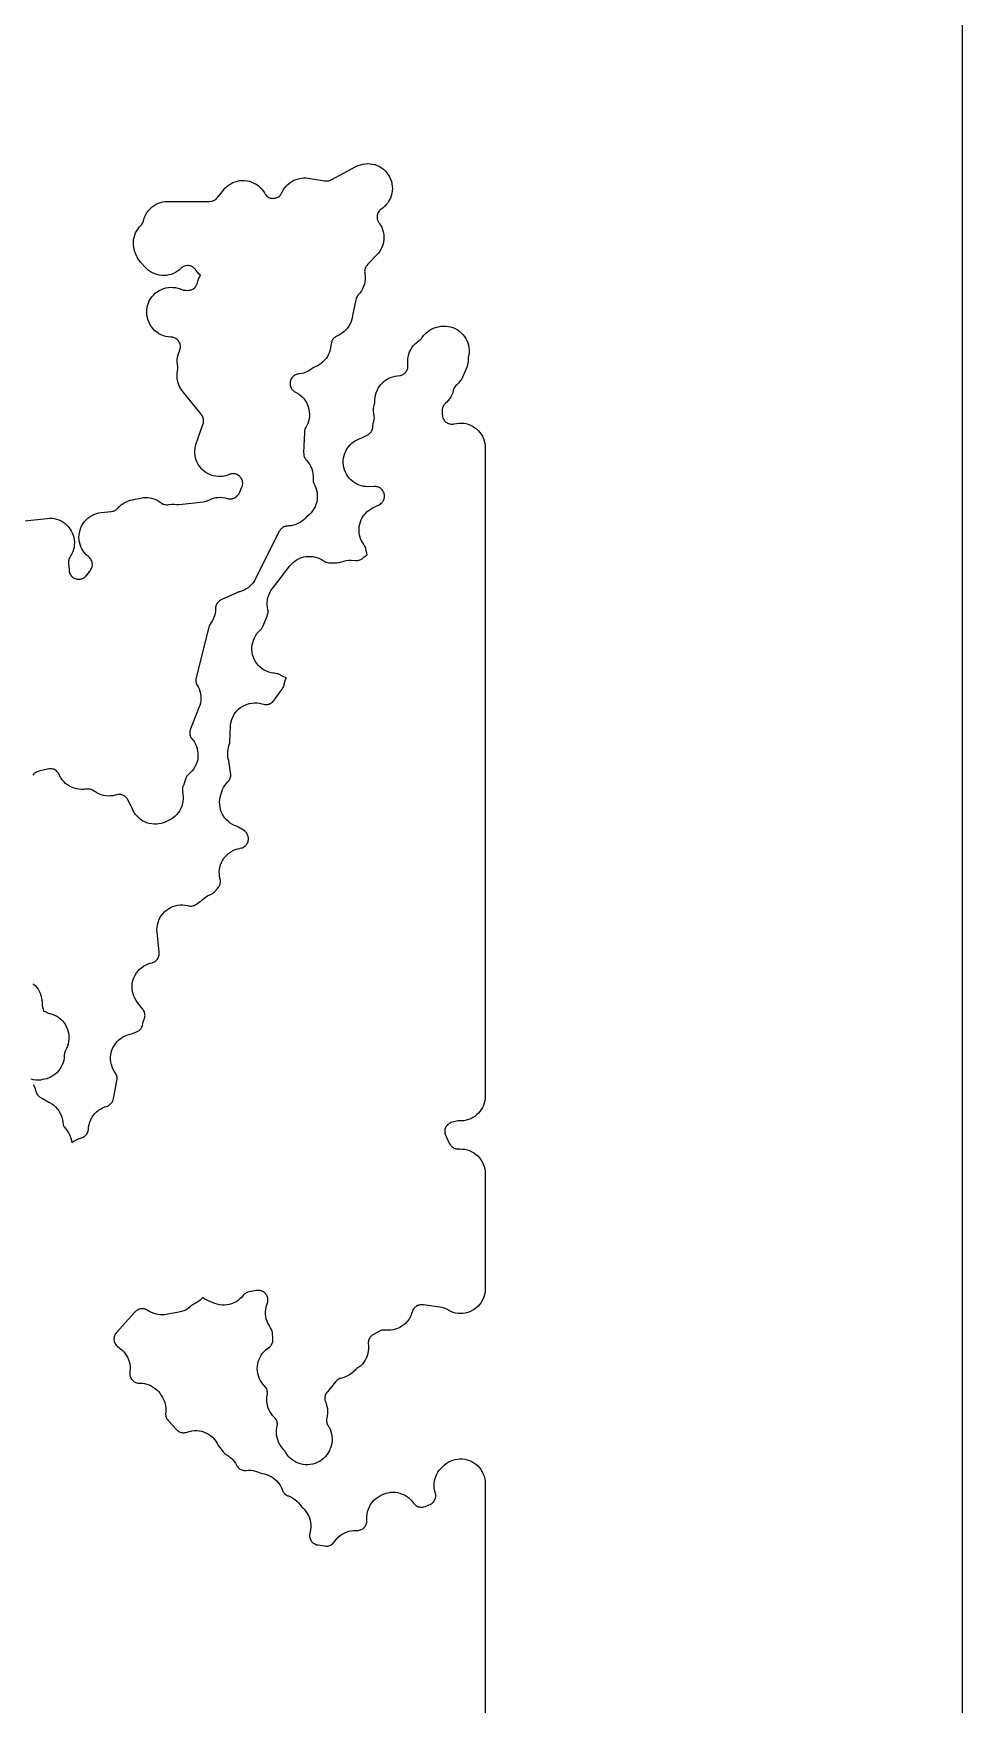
# Model space of a CAD drawing. Header units: metres. Extents: x 0 to 400, y 0 to 202.
# Drawn here: x 375.91 to 400.25, y 92.7 to 136.5 of the extents above; entities that cross this region are included whole.
import ezdxf

# ---------------------------------------------------------------- set-up
doc = ezdxf.new("R2010")
doc.units = ezdxf.units.M

msp = doc.modelspace()

# ---------------------------------------------------------------- linework, layer by layer
for points in [[(400.252, 0.0146), (400.252, 202.1856), (400.25, 202.2266), (400.247, 202.2476), (400.241, 202.2696), (400.231, 202.2976), (400.231, 202.2976), (400.221, 202.3196), (400.208, 202.3406), (400.195, 202.3586), (400.177, 202.3776), (400.158, 202.3956), (400.14, 202.4086), (400.119, 202.4216), (400.097, 202.4316), (400.069, 202.4416), (400.047, 202.4476), (400.026, 202.4506), (399.985, 202.4526), (0.015, 202.4526)], [(374.909, 123.6456), (376.268, 123.7886), (376.331, 123.7926), (376.394, 123.7896), (376.456, 123.7816), (376.517, 123.7666), (376.577, 123.7466), (376.634, 123.7196), (376.688, 123.6886), (376.74, 123.6516), (376.787, 123.6096), (376.83, 123.5646), (376.868, 123.5146), (376.902, 123.4606), (376.93, 123.4046), (376.952, 123.3456), (376.969, 123.2846), (376.979, 123.2226), (376.984, 123.1606), (376.982, 123.0976), (376.975, 123.0346), (376.961, 122.9736), (376.941, 122.9136), (376.916, 122.8556), (376.886, 122.8016), (376.862, 122.7636), (376.85, 122.7396), (376.84, 122.7146), (376.834, 122.6926), (376.831, 122.6686), (376.829, 122.6406), (376.83, 122.6016), (376.844, 122.4406), (376.85, 122.3986), (376.857, 122.3686), (376.865, 122.3466), (376.875, 122.3256), (376.887, 122.3046), (376.903, 122.2836), (376.92, 122.2646), (376.937, 122.2486), (376.959, 122.2326), (376.98, 122.2206), (377.004, 122.2096), (377.028, 122.2006), (377.05, 122.1956), (377.075, 122.1926), (377.099, 122.1916), (377.124, 122.1926), (377.152, 122.1976), (377.177, 122.2046), (377.196, 122.2116), (377.219, 122.2226), (377.244, 122.2386), (377.262, 122.2526), (377.279, 122.2696), (377.306, 122.3016), (377.393, 122.4146), (377.418, 122.4506), (377.43, 122.4716), (377.439, 122.4926), (377.447, 122.5196), (377.452, 122.5406), (377.454, 122.5636), (377.455, 122.5926), (377.453, 122.6156), (377.448, 122.6416), (377.441, 122.6646), (377.432, 122.6866), (377.419, 122.7116), (377.405, 122.7316), (377.391, 122.7496), (377.372, 122.7676), (377.341, 122.7936), (377.294, 122.8366), (377.251, 122.8836), (377.213, 122.9346), (377.181, 122.9886), (377.154, 123.0456), (377.132, 123.1056), (377.117, 123.1676), (377.107, 123.2296), (377.104, 123.2936), (377.107, 123.3566), (377.116, 123.4196), (377.131, 123.4806), (377.152, 123.5406), (377.179, 123.5976), (377.212, 123.6526), (377.249, 123.7036), (377.292, 123.7506), (377.338, 123.7936), (377.389, 123.8316), (377.443, 123.8646), (377.5, 123.8916), (377.56, 123.9136), (377.621, 123.9296), (377.684, 123.9386), (377.943, 123.9666), (377.983, 123.9726), (378.007, 123.9786), (378.026, 123.9856), (378.049, 123.9966), (378.072, 124.0096), (378.09, 124.0226), (378.106, 124.0376), (378.142, 124.0766), (378.161, 124.0956), (378.162, 124.0966), (378.211, 124.1406), (378.264, 124.1796), (378.321, 124.2136), (378.381, 124.2406), (378.443, 124.2616), (378.507, 124.2766), (378.53, 124.2806), (378.719, 124.3216), (378.782, 124.3316), (378.845, 124.3356), (378.908, 124.3336), (378.971, 124.3256), (379.032, 124.3106), (379.092, 124.2906), (379.15, 124.2646), (379.205, 124.2336), (379.256, 124.1966), (379.264, 124.1906), (379.286, 124.1766), (379.308, 124.1646), (379.327, 124.1576), (379.354, 124.1506), (379.38, 124.1456), (379.4, 124.1446), (379.427, 124.1456), (379.46, 124.1496), (379.465, 124.1506), (379.535, 124.1586), (379.606, 124.1586), (379.655, 124.1536), (379.686, 124.1526), (379.728, 124.1546), (380.369, 124.2226), (380.406, 124.2276), (380.429, 124.2346), (380.453, 124.2426), (380.467, 124.2486), (380.477, 124.2536), (380.52, 124.2766), (380.575, 124.3006), (380.632, 124.3186), (380.691, 124.3316), (380.751, 124.3386), (380.811, 124.3406), (380.871, 124.3366), (380.931, 124.3276), (380.989, 124.3126), (381.013, 124.3056), (381.034, 124.3016), (381.06, 124.2986), (381.087, 124.2996), (381.113, 124.3016), (381.135, 124.3066), (381.158, 124.3136), (381.182, 124.3236), (381.204, 124.3356), (381.223, 124.3486), (381.241, 124.3646), (381.26, 124.3836), (381.274, 124.4026), (381.288, 124.4246), (381.308, 124.4616), (381.365, 124.5886), (381.38, 124.6266), (381.387, 124.6496), (381.392, 124.6756), (381.393, 124.6976), (381.393, 124.7206), (381.39, 124.7466), (381.384, 124.7746), (381.377, 124.7966), (381.367, 124.8176), (381.354, 124.8406), (381.338, 124.8636), (381.325, 124.8786), (381.307, 124.8956), (381.287, 124.9116), (381.266, 124.9246), (381.242, 124.9366), (381.219, 124.9456), (381.194, 124.9526), (381.173, 124.9566), (381.15, 124.9576), (381.124, 124.9566), (381.097, 124.9536), (381.074, 124.9486), (381.059, 124.9436), (381.056, 124.9426), (381, 124.9196), (380.94, 124.9016), (380.877, 124.8896), (380.815, 124.8846), (380.751, 124.8846), (380.688, 124.8906), (380.626, 124.9036), (380.566, 124.9226), (380.507, 124.9466), (380.452, 124.9766), (380.399, 125.0116), (380.35, 125.0516), (380.306, 125.0966), (380.266, 125.1456), (380.23, 125.1986), (380.201, 125.2536), (380.176, 125.3126), (380.158, 125.3726), (380.145, 125.4346), (380.139, 125.4976), (380.139, 125.5606), (380.145, 125.6236), (380.157, 125.6866), (380.175, 125.7466), (380.352, 126.2486), (380.364, 126.2886), (380.368, 126.3106), (380.37, 126.3376), (380.369, 126.3656), (380.367, 126.3886), (380.361, 126.4146), (380.352, 126.4396), (380.342, 126.4636), (380.331, 126.4826), (380.305, 126.5176), (379.817, 127.1256), (379.78, 127.1756), (379.749, 127.2286), (379.723, 127.2846), (379.702, 127.3426), (379.687, 127.4026), (379.678, 127.4636), (379.674, 127.5256), (379.676, 127.5876), (379.685, 127.6486), (379.692, 127.6876), (379.694, 127.7156), (379.694, 127.7426), (379.692, 127.7636), (379.69, 127.7716), (379.681, 127.8326), (379.677, 127.8936), (379.679, 127.9556), (379.687, 128.0166), (379.701, 128.0766), (379.721, 128.1346), (379.73, 128.1546), (379.736, 128.1706), (379.75, 128.2066), (379.757, 128.2326), (379.762, 128.2586), (379.763, 128.2836), (379.762, 128.3086), (379.759, 128.3316), (379.754, 128.3546), (379.746, 128.3776), (379.733, 128.4046), (379.721, 128.4246), (379.707, 128.4436), (379.688, 128.4646), (379.673, 128.4786), (379.653, 128.4936), (379.628, 128.5076), (379.598, 128.5216), (379.57, 128.5326), (379.563, 128.5356), (379.543, 128.5356), (379.511, 128.5366), (379.445, 128.5426), (379.381, 128.5546), (379.318, 128.5726), (379.257, 128.5976), (379.199, 128.6286), (379.144, 128.6646), (379.093, 128.7066), (379.047, 128.7536), (379.006, 128.8046), (378.97, 128.8596), (378.94, 128.9186), (378.916, 128.9796), (378.912, 128.9916), (378.895, 129.0526), (378.884, 129.1156), (378.879, 129.1786), (378.881, 129.2426), (378.888, 129.3056), (378.902, 129.3676), (378.922, 129.4286), (378.947, 129.4866), (378.979, 129.5416), (379.015, 129.5936), (379.056, 129.6426), (379.102, 129.6866), (379.152, 129.7256), (379.206, 129.7596), (379.263, 129.7886), (379.322, 129.8116), (379.383, 129.8286), (379.446, 129.8396), (379.509, 129.8446), (379.573, 129.8426), (379.636, 129.8356), (379.698, 129.8216), (379.733, 129.8096), (379.759, 129.8016), (379.761, 129.8006), (379.764, 129.7996), (379.821, 129.7776), (379.832, 129.7726), (379.846, 129.7726), (379.909, 129.7686), (379.943, 129.7646), (379.968, 129.7636), (379.993, 129.7656), (380.016, 129.7696), (380.04, 129.7766), (380.065, 129.7856), (380.086, 129.7966), (380.109, 129.8116), (380.127, 129.8256), (380.144, 129.8416), (380.16, 129.8616), (380.175, 129.8836), (380.187, 129.9056), (380.197, 129.9296), (380.209, 129.9666), (380.217, 130.0016), (380.238, 130.0616), (380.265, 130.1196), (380.288, 130.1586), (380.247, 130.1966), (380.205, 130.2426), (380.168, 130.2936), (380.156, 130.3106), (380.141, 130.3296), (380.122, 130.3486), (380.104, 130.3626), (380.083, 130.3766), (380.06, 130.3896), (380.039, 130.3986), (380.017, 130.4046), (379.99, 130.4096), (379.964, 130.4126), (379.941, 130.4126), (379.916, 130.4096), (379.892, 130.4056), (379.868, 130.3976), (379.845, 130.3886), (379.827, 130.3786), (379.806, 130.3646), (379.784, 130.3466), (379.781, 130.3436), (379.735, 130.3016), (379.685, 130.2646), (379.632, 130.2316), (379.576, 130.2046), (379.517, 130.1836), (379.457, 130.1676), (379.395, 130.1576), (379.333, 130.1536), (379.271, 130.1556), (379.209, 130.1636), (379.148, 130.1776), (379.089, 130.1976), (379.032, 130.2226), (378.978, 130.2536), (378.927, 130.2886), (378.879, 130.3296), (378.836, 130.3746), (378.727, 130.4986), (378.72, 130.5056), (378.682, 130.5516), (378.648, 130.6016), (378.618, 130.6536), (378.594, 130.7086), (378.588, 130.7276), (378.584, 130.7376), (378.57, 130.7766), (378.551, 130.8366), (378.538, 130.8986), (378.531, 130.9616), (378.531, 131.0256), (378.536, 131.0886), (378.548, 131.1506), (378.566, 131.2116), (378.589, 131.2706), (378.619, 131.3266), (378.653, 131.3796), (378.693, 131.4286), (378.72, 131.4566), (378.744, 131.4846), (378.759, 131.5056), (378.772, 131.5276), (378.782, 131.5496), (378.791, 131.5756), (378.796, 131.5956), (378.813, 131.6546), (378.836, 131.7126), (378.864, 131.7666), (378.897, 131.8186), (378.935, 131.8676), (378.977, 131.9116), (379.024, 131.9526), (379.074, 131.9886), (379.127, 132.0196), (379.183, 132.0456), (379.241, 132.0656), (379.301, 132.0806), (379.362, 132.0896), (379.423, 132.0926), (380.52, 132.0976), (380.561, 132.0996), (380.586, 132.1036), (380.609, 132.1096), (380.634, 132.1196), (380.659, 132.1316), (380.679, 132.1436), (380.698, 132.1586), (380.718, 132.1776), (380.745, 132.2086), (380.888, 132.3936), (380.929, 132.4416), (380.975, 132.4856), (381.024, 132.5246), (381.078, 132.5586), (381.134, 132.5876), (381.193, 132.6106), (381.254, 132.6276), (381.317, 132.6396), (381.38, 132.6446), (381.443, 132.6436), (381.506, 132.6356), (381.568, 132.6226), (381.629, 132.6026), (381.687, 132.5776), (381.742, 132.5466), (381.795, 132.5106), (381.843, 132.4696), (381.887, 132.4236), (381.926, 132.3746), (381.961, 132.3216), (381.969, 132.3056), (381.983, 132.2836), (381.997, 132.2656), (382.016, 132.2456), (382.035, 132.2286), (382.055, 132.2146), (382.077, 132.2016), (382.097, 132.1926), (382.122, 132.1846), (382.145, 132.1796), (382.169, 132.1766), (382.195, 132.1756), (382.219, 132.1766), (382.244, 132.1806), (382.267, 132.1876), (382.291, 132.1966), (382.312, 132.2066), (382.331, 132.2186), (382.353, 132.2356), (382.372, 132.2526), (382.386, 132.2696), (382.4, 132.2886), (382.413, 132.3106), (382.423, 132.3336), (382.453, 132.3906), (382.489, 132.4446), (382.529, 132.4956), (382.575, 132.5406), (382.625, 132.5826), (382.679, 132.6186), (382.736, 132.6486), (382.796, 132.6736), (382.858, 132.6916), (382.921, 132.7046), (382.985, 132.7096), (383.05, 132.7096), (383.114, 132.7026), (383.535, 132.6356), (383.575, 132.6306), (383.598, 132.6306), (383.62, 132.6326), (383.646, 132.6366), (383.669, 132.6426), (383.692, 132.6516), (383.727, 132.6676), (384.359, 133.0096), (384.416, 133.0376), (384.477, 133.0586), (384.539, 133.0746), (384.602, 133.0846), (384.666, 133.0876), (384.73, 133.0846), (384.794, 133.0746), (384.856, 133.0596), (384.916, 133.0376), (384.974, 133.0106), (385.029, 132.9766), (385.08, 132.9386), (385.128, 132.8956), (385.17, 132.8476), (385.208, 132.7956), (385.241, 132.7406), (385.268, 132.6826), (385.289, 132.6216), (385.304, 132.5596), (385.313, 132.4966), (385.315, 132.4326), (385.311, 132.3686), (385.301, 132.3046), (385.284, 132.2426), (385.262, 132.1826), (385.234, 132.1256), (385.2, 132.0706), (385.161, 132.0206), (385.117, 131.9736), (385.069, 131.9316), (385.018, 131.8916), (384.988, 131.8646), (384.974, 131.8506), (384.959, 131.8306), (384.944, 131.8066), (384.934, 131.7856), (384.925, 131.7606), (384.919, 131.7376), (384.915, 131.7156), (384.914, 131.6886), (384.914, 131.6666), (384.918, 131.6396), (384.924, 131.6156), (384.931, 131.5946), (384.943, 131.5696), (384.954, 131.5506), (384.969, 131.5306), (385.004, 131.4766), (385.035, 131.4186), (385.059, 131.3586), (385.077, 131.2956), (385.089, 131.2316), (385.094, 131.1666), (385.092, 131.1016), (385.084, 131.0366), (385.07, 130.9736), (385.049, 130.9116), (385.023, 130.8516), (384.99, 130.7956), (384.952, 130.7426), (384.909, 130.6936), (384.671, 130.4516), (384.643, 130.4196), (384.628, 130.3986), (384.616, 130.3786), (384.605, 130.3556), (384.598, 130.3336), (384.592, 130.3086), (384.589, 130.2826), (384.588, 130.2596), (384.59, 130.2316), (384.595, 130.1946), (384.602, 130.1286), (384.602, 130.0616), (384.595, 129.9956), (384.582, 129.9306), (384.562, 129.8676), (384.535, 129.8066), (384.503, 129.7486), (384.464, 129.6946), (384.421, 129.6446), (384.417, 129.6416), (384.404, 129.6236), (384.389, 129.5996), (384.377, 129.5756), (384.368, 129.5526), (384.358, 129.5136), (384.272, 129.1036), (384.266, 129.0696), (384.253, 129.0066), (384.234, 128.9446), (384.208, 128.8856), (384.177, 128.8286), (384.141, 128.7756), (384.099, 128.7266), (384.053, 128.6816), (384.002, 128.6416), (383.948, 128.6076), (383.891, 128.5776), (383.846, 128.5576), (383.825, 128.5456), (383.804, 128.5316), (383.788, 128.5176), (383.772, 128.5006), (383.757, 128.4826), (383.744, 128.4606), (383.731, 128.4376), (383.724, 128.4186), (383.718, 128.3976), (383.71, 128.3586), (383.697, 128.2696), (383.685, 128.2076), (383.667, 128.1466), (383.643, 128.0886), (383.614, 128.0326), (383.579, 127.9806), (383.539, 127.9316), (383.495, 127.8866), (383.447, 127.8456), (383.395, 127.8106), (383.34, 127.7796), (383.282, 127.7556), (383.275, 127.7526), (383.257, 127.7446), (383.239, 127.7326), (383.202, 127.7046), (383.153, 127.6706), (383.101, 127.6406), (383.046, 127.6166), (382.99, 127.5976), (382.932, 127.5836), (382.872, 127.5746), (382.845, 127.5716), (382.823, 127.5676), (382.799, 127.5596), (382.776, 127.5506), (382.755, 127.5386), (382.732, 127.5226), (382.712, 127.5056), (382.696, 127.4896), (382.681, 127.4696), (382.667, 127.4476), (382.656, 127.4266), (382.647, 127.4046), (382.639, 127.3756), (382.635, 127.3516), (382.634, 127.3306), (382.635, 127.3056), (382.638, 127.2786), (382.644, 127.2526), (382.651, 127.2316), (382.662, 127.2086), (382.675, 127.1856), (382.688, 127.1676), (382.707, 127.1466), (382.726, 127.1286), (382.745, 127.1156), (382.778, 127.0956), (382.797, 127.0856), (382.851, 127.0536), (382.902, 127.0156), (382.949, 126.9736), (382.991, 126.9276), (383.029, 126.8776), (383.062, 126.8236), (383.09, 126.7676), (383.112, 126.7086), (383.128, 126.6476), (383.138, 126.5856), (383.142, 126.5226), (383.14, 126.4596), (383.132, 126.3976), (383.118, 126.3366), (383.098, 126.2766), (383.072, 126.2196), (383.053, 126.1856), (383.034, 126.1486), (383.024, 126.1256), (383.018, 126.1026), (383.013, 126.0796), (383.01, 126.0396), (382.99, 125.5166), (382.991, 125.4746), (382.993, 125.4496), (382.998, 125.4286), (383.005, 125.4056), (383.015, 125.3816), (383.027, 125.3596), (383.041, 125.3396), (383.062, 125.3146), (383.07, 125.3066), (383.112, 125.2566), (383.148, 125.2026), (383.178, 125.1446), (383.203, 125.0846), (383.221, 125.0226), (383.233, 124.9586), (383.239, 124.8946), (383.238, 124.8296), (383.236, 124.8016), (383.237, 124.7816), (383.241, 124.7556), (383.247, 124.7316), (383.254, 124.7096), (383.268, 124.6806), (383.284, 124.6516), (383.309, 124.5926), (383.328, 124.5316), (383.341, 124.4686), (383.348, 124.4056), (383.348, 124.3416), (383.343, 124.2786), (383.331, 124.2156), (383.313, 124.1546), (383.289, 124.0946), (383.259, 124.0386), (383.224, 123.9846), (383.184, 123.9356), (383.139, 123.8896), (383.09, 123.8496), (383.088, 123.8476), (383.067, 123.8286), (383.037, 123.7956), (382.994, 123.7536), (382.946, 123.7146), (382.895, 123.6806), (382.841, 123.6516), (382.785, 123.6276), (382.727, 123.6096), (382.667, 123.5966), (382.606, 123.5896), (382.575, 123.5866), (382.535, 123.5826), (382.513, 123.5776), (382.489, 123.5706), (382.47, 123.5626), (382.449, 123.5516), (382.426, 123.5356), (382.41, 123.5226), (382.393, 123.5066), (382.375, 123.4846), (382.362, 123.4656), (382.343, 123.4326), (381.73, 122.2016), (381.701, 122.1486), (381.666, 122.0986), (381.627, 122.0526), (381.584, 122.0096), (381.537, 121.9716), (381.487, 121.9376), (381.434, 121.9076), (381.378, 121.8846), (381.321, 121.8656), (381.296, 121.8586), (381.259, 121.8446), (380.845, 121.6596), (380.808, 121.6406), (380.786, 121.6266), (380.766, 121.6116), (380.748, 121.5936), (380.732, 121.5746), (380.719, 121.5556), (380.707, 121.5336), (380.697, 121.5096), (380.689, 121.4866), (380.684, 121.4596), (380.681, 121.4356), (380.681, 121.4226), (380.678, 121.3586), (380.668, 121.2946), (380.653, 121.2326), (380.631, 121.1726), (380.603, 121.1146), (380.57, 121.0596), (380.539, 121.0136), (380.528, 120.9936), (380.519, 120.9726), (380.508, 120.9346), (380.175, 119.6216), (380.167, 119.5816), (380.165, 119.5616), (380.165, 119.5366), (380.168, 119.5086), (380.172, 119.4856), (380.178, 119.4646), (380.187, 119.4436), (380.212, 119.3966), (380.225, 119.3736), (380.251, 119.3166), (380.271, 119.2576), (380.286, 119.1966), (380.294, 119.1356), (380.297, 119.0726), (380.293, 119.0106), (380.284, 118.9486), (380.269, 118.8876), (380.247, 118.8296), (380.236, 118.8056), (380.234, 118.8016), (380.221, 118.7726), (380.206, 118.7376), (380.029, 118.2736), (380.016, 118.2356), (380.011, 118.2116), (380.008, 118.1856), (380.007, 118.1636), (380.008, 118.1416), (380.012, 118.1176), (380.019, 118.0916), (380.027, 118.0696), (380.038, 118.0476), (380.05, 118.0276), (380.072, 117.9976), (380.092, 117.9736), (380.127, 117.9226), (380.156, 117.8676), (380.181, 117.8106), (380.199, 117.7516), (380.212, 117.6916), (380.219, 117.6296), (380.221, 117.5676), (380.216, 117.5056), (380.206, 117.4446), (380.189, 117.3856), (380.167, 117.3276), (380.14, 117.2716), (380.107, 117.2186), (380.07, 117.1696), (380.028, 117.1236), (379.982, 117.0826), (379.981, 117.0826), (379.954, 117.0566), (379.938, 117.0396), (379.925, 117.0216), (379.911, 116.9986), (379.902, 116.9786), (379.893, 116.9536), (379.88, 116.9036), (379.859, 116.8396), (379.847, 116.8126), (379.838, 116.7906), (379.833, 116.7786), (379.826, 116.7606), (379.819, 116.7366), (379.815, 116.7146), (379.813, 116.6906), (379.814, 116.6626), (379.818, 116.6216), (379.827, 116.5616), (379.834, 116.4976), (379.834, 116.4336), (379.828, 116.3696), (379.816, 116.3066), (379.798, 116.2456), (379.774, 116.1866), (379.744, 116.1296), (379.708, 116.0766), (379.668, 116.0266), (379.622, 115.9816), (379.573, 115.9406), (379.519, 115.9056), (379.463, 115.8756), (379.378, 115.8356), (379.32, 115.8116), (379.259, 115.7926), (379.197, 115.7806), (379.135, 115.7746), (379.072, 115.7746), (379.009, 115.7806), (378.947, 115.7926), (378.886, 115.8106), (378.828, 115.8346), (378.772, 115.8636), (378.72, 115.8986), (378.671, 115.9386), (378.626, 115.9826), (378.585, 116.0306), (378.55, 116.0826), (378.519, 116.1386), (378.494, 116.1966), (378.483, 116.2266), (378.466, 116.2626), (378.385, 116.4076), (378.364, 116.4416), (378.35, 116.4596), (378.332, 116.4796), (378.311, 116.4976), (378.293, 116.5106), (378.271, 116.5236), (378.248, 116.5336), (378.227, 116.5406), (378.202, 116.5466), (378.176, 116.5496), (378.153, 116.5506), (378.129, 116.5486), (378.097, 116.5436), (378.051, 116.5316), (377.99, 116.5186), (377.928, 116.5116), (377.866, 116.5106), (377.804, 116.5156), (377.743, 116.5266), (377.683, 116.5436), (377.625, 116.5666), (377.569, 116.5946), (377.516, 116.6276), (377.498, 116.6406), (377.462, 116.6636), (377.442, 116.6736), (377.421, 116.6816), (377.396, 116.6886), (377.372, 116.6926), (377.348, 116.6946), (377.323, 116.6946), (377.297, 116.6916), (377.266, 116.6876), (377.233, 116.6836), (377.168, 116.6816), (377.103, 116.6866), (377.039, 116.6976), (376.977, 116.7146), (376.916, 116.7386), (376.859, 116.7676), (376.804, 116.8026), (376.753, 116.8426), (376.707, 116.8876), (376.665, 116.9376), (376.628, 116.9916), (376.597, 117.0476), (376.572, 117.1016), (376.558, 117.1226), (376.545, 117.1396), (376.528, 117.1576), (376.507, 117.1756), (376.488, 117.1896), (376.462, 117.2036), (376.442, 117.2126), (376.42, 117.2186), (376.392, 117.2246), (376.366, 117.2276), (376.343, 117.2276), (376.318, 117.2246), (376.276, 117.2166), (376.053, 117.1596), (376.013, 117.1476), (375.989, 117.1376), (375.97, 117.1276), (375.95, 117.1136), (375.932, 117.0986), (375.913, 117.0796), (375.898, 117.0616)], [(375.908, 108.9506), (375.936, 108.8926), (375.959, 108.8326), (375.975, 108.7696), (375.976, 108.7656), (375.982, 108.7446), (375.992, 108.7226), (376.003, 108.7026), (376.019, 108.6796), (376.036, 108.6596), (376.052, 108.6436), (376.07, 108.6286), (376.105, 108.6066), (376.313, 108.4856), (376.333, 108.4746), (376.389, 108.4426), (376.442, 108.4046), (376.49, 108.3616), (376.534, 108.3146), (376.573, 108.2636), (376.606, 108.2086), (376.634, 108.1496), (376.656, 108.0896), (376.672, 108.0266), (376.68, 107.9766), (376.681, 107.9716), (376.682, 107.9626), (376.682, 107.9576), (376.687, 107.9176), (376.692, 107.8956), (376.699, 107.8746), (376.711, 107.8496), (376.724, 107.8276), (376.738, 107.8066), (376.759, 107.7836), (376.798, 107.7336), (376.832, 107.6816), (376.861, 107.6256), (376.884, 107.5666), (376.901, 107.5066), (376.913, 107.4446), (376.915, 107.4216), (376.946, 107.4466), (376.998, 107.4816), (377.054, 107.5106), (377.112, 107.5346), (377.143, 107.5436), (377.166, 107.5516), (377.173, 107.5536), (377.196, 107.5616), (377.218, 107.5716), (377.238, 107.5836), (377.258, 107.5986), (377.278, 107.6156), (377.292, 107.6316), (377.307, 107.6516), (377.321, 107.6746), (377.333, 107.6996), (377.341, 107.7206), (377.346, 107.7436), (377.35, 107.7686), (377.351, 107.7786), (377.356, 107.8426), (377.368, 107.9056), (377.387, 107.9666), (377.411, 108.0256), (377.441, 108.0826), (377.476, 108.1356), (377.516, 108.1856), (377.562, 108.2306), (377.611, 108.2716), (377.664, 108.3066), (377.721, 108.3376), (377.78, 108.3616), (377.829, 108.3766), (377.852, 108.3856), (377.876, 108.3966), (377.899, 108.4106), (377.916, 108.4236), (377.934, 108.4396), (377.951, 108.4586), (377.966, 108.4786), (377.978, 108.4996), (377.989, 108.5226), (377.998, 108.5486), (378.007, 108.5856), (378.096, 109.0446), (378.101, 109.0846), (378.102, 109.1116), (378.101, 109.1356), (378.098, 109.1576), (378.092, 109.1816), (378.084, 109.2046), (378.073, 109.2276), (378.062, 109.2466), (378.06, 109.2496), (378.024, 109.3026), (377.994, 109.3586), (377.97, 109.4166), (377.952, 109.4776), (377.939, 109.5396), (377.933, 109.6026), (377.933, 109.6666), (377.939, 109.7296), (377.951, 109.7916), (377.969, 109.8526), (377.993, 109.9106), (378.023, 109.9666), (378.058, 110.0196), (378.098, 110.0686), (378.143, 110.1136), (378.192, 110.1546), (378.244, 110.1896), (378.3, 110.2196), (378.359, 110.2446), (378.419, 110.2636), (378.435, 110.2666), (378.478, 110.2796), (378.592, 110.3186), (378.63, 110.3346), (378.65, 110.3446), (378.672, 110.3586), (378.691, 110.3746), (378.707, 110.3906), (378.722, 110.4086), (378.737, 110.4306), (378.75, 110.4536), (378.76, 110.4786), (378.767, 110.5006), (378.774, 110.5376), (378.788, 110.5916), (378.804, 110.6376), (378.806, 110.6446), (378.811, 110.6566), (378.824, 110.6896), (378.829, 110.7116), (378.833, 110.7346), (378.834, 110.7586), (378.833, 110.7866), (378.83, 110.8096), (378.824, 110.8316), (378.817, 110.8546), (378.806, 110.8786), (378.794, 110.8996), (378.771, 110.9296), (378.635, 111.1026), (378.598, 111.1546), (378.566, 111.2096), (378.54, 111.2666), (378.52, 111.3266), (378.505, 111.3886), (378.497, 111.4516), (378.495, 111.5156), (378.499, 111.5786), (378.51, 111.6406), (378.526, 111.7026), (378.548, 111.7616), (378.576, 111.8186), (378.61, 111.8726), (378.648, 111.9226), (378.692, 111.9696), (378.739, 112.0116), (378.791, 112.0486), (378.846, 112.0806), (378.903, 112.1066), (378.963, 112.1276), (379.015, 112.1396), (379.025, 112.1416), (379.037, 112.1456), (379.06, 112.1556), (379.082, 112.1666), (379.099, 112.1776), (379.12, 112.1946), (379.139, 112.2126), (379.153, 112.2296), (379.167, 112.2486), (379.179, 112.2706), (379.189, 112.2916), (379.196, 112.3136), (379.203, 112.3406), (379.206, 112.3616), (379.206, 112.3826), (379.204, 112.4246), (379.15, 112.9406), (379.147, 113.0056), (379.15, 113.0706), (379.16, 113.1346), (379.176, 113.1986), (379.198, 113.2596), (379.226, 113.3176), (379.26, 113.3736), (379.299, 113.4246), (379.344, 113.4726), (379.393, 113.5156), (379.446, 113.5536), (379.502, 113.5856), (379.561, 113.6116), (379.623, 113.6326), (379.687, 113.6466), (379.751, 113.6546), (379.816, 113.6556), (379.881, 113.6496), (379.945, 113.6376), (379.978, 113.6306), (380.004, 113.6266), (380.029, 113.6256), (380.051, 113.6266), (380.075, 113.6306), (380.101, 113.6376), (380.125, 113.6456), (380.144, 113.6556), (380.179, 113.6766), (380.256, 113.7286), (380.291, 113.7546), (380.314, 113.7746), (380.334, 113.7936), (380.363, 113.8196), (380.416, 113.8586), (380.474, 113.8916), (380.534, 113.9196), (380.549, 113.9256), (380.575, 113.9386), (380.594, 113.9506), (380.612, 113.9646), (380.643, 113.9946), (380.732, 114.0886), (380.757, 114.1176), (380.772, 114.1376), (380.785, 114.1606), (380.794, 114.1796), (380.801, 114.2026), (380.807, 114.2296), (380.811, 114.2516), (380.811, 114.2746), (380.81, 114.2976), (380.806, 114.3206), (380.802, 114.3366), (380.789, 114.3986), (380.782, 114.4616), (380.781, 114.5246), (380.787, 114.5876), (380.798, 114.6496), (380.816, 114.7096), (380.839, 114.7686), (380.868, 114.8246), (380.902, 114.8776), (380.941, 114.9276), (380.985, 114.9726), (381.033, 115.0136), (381.085, 115.0496), (381.14, 115.0806), (381.197, 115.1056), (381.257, 115.1256), (381.319, 115.1396), (381.327, 115.1406), (381.361, 115.1486), (381.384, 115.1566), (381.411, 115.1696), (381.431, 115.1816), (381.45, 115.1956), (381.471, 115.2146), (381.485, 115.2296), (381.5, 115.2496), (381.514, 115.2746), (381.525, 115.2966), (381.533, 115.3196), (381.539, 115.3456), (381.543, 115.3696), (381.543, 115.3906), (381.541, 115.4186), (381.537, 115.4456), (381.531, 115.4676), (381.523, 115.4896), (381.512, 115.5116), (381.498, 115.5346), (381.482, 115.5546), (381.464, 115.5736), (381.445, 115.5896), (381.413, 115.6126), (381.283, 115.6936), (381.249, 115.7136), (381.213, 115.7286), (381.18, 115.7406), (381.123, 115.7686), (381.068, 115.8026), (381.017, 115.8416), (380.971, 115.8856), (380.929, 115.9336), (380.891, 115.9866), (380.859, 116.0416), (380.833, 116.1006), (380.813, 116.1616), (380.799, 116.2236), (380.791, 116.2876), (380.789, 116.3516), (380.794, 116.4156), (380.805, 116.4786), (380.822, 116.5406), (380.831, 116.5666), (380.833, 116.5726), (380.847, 116.6236), (380.868, 116.6796), (380.894, 116.7336), (380.925, 116.7856), (380.96, 116.8336), (381, 116.8786), (381.02, 116.8976), (381.035, 116.9176), (381.048, 116.9376), (381.06, 116.9596), (381.068, 116.9796), (381.075, 117.0046), (381.08, 117.0296), (381.082, 117.0516), (381.081, 117.0806), (381.077, 117.1216), (381.027, 117.4386), (381.016, 117.4886), (381.006, 117.5486), (381.002, 117.6096), (381.004, 117.6706), (381.011, 117.7316), (381.024, 117.7916), (381.043, 117.8496), (381.043, 117.8506), (381.05, 117.8766), (381.055, 117.9016), (381.058, 117.9396), (381.071, 118.3276), (381.077, 118.3926), (381.089, 118.4566), (381.108, 118.5196), (381.132, 118.5796), (381.163, 118.6376), (381.199, 118.6916), (381.241, 118.7416), (381.287, 118.7876), (381.338, 118.8286), (381.393, 118.8646), (381.451, 118.8946), (381.512, 118.9186), (381.575, 118.9366), (381.639, 118.9476), (381.704, 118.9526), (381.77, 118.9506), (381.835, 118.9426), (381.898, 118.9276), (381.944, 118.9146), (381.97, 118.9086), (381.997, 118.9066), (382.02, 118.9066), (382.043, 118.9096), (382.068, 118.9146), (382.091, 118.9216), (382.115, 118.9316), (382.137, 118.9436), (382.158, 118.9586), (382.176, 118.9736), (382.195, 118.9926), (382.221, 119.0256), (382.427, 119.3116), (382.449, 119.3466), (382.462, 119.3716), (382.471, 119.3936), (382.477, 119.4136), (382.482, 119.4416), (382.496, 119.5016), (382.516, 119.5606), (382.539, 119.6106), (382.513, 119.6176), (382.452, 119.6406), (382.394, 119.6706), (382.374, 119.6836), (382.342, 119.7006), (382.321, 119.7096), (382.298, 119.7166), (382.273, 119.7226), (382.216, 119.7286), (382.21, 119.7296), (382.202, 119.7306), (382.138, 119.7416), (382.076, 119.7596), (382.015, 119.7826), (381.958, 119.8126), (381.903, 119.8476), (381.853, 119.8886), (381.807, 119.9336), (381.765, 119.9826), (381.729, 120.0366), (381.698, 120.0936), (381.673, 120.1536), (381.654, 120.2146), (381.641, 120.2786), (381.635, 120.3426), (381.635, 120.4076), (381.642, 120.4716), (381.655, 120.5356), (381.674, 120.5976), (381.699, 120.6566), (381.73, 120.7136), (381.767, 120.7666), (381.809, 120.8166), (381.855, 120.8616), (381.857, 120.8626), (381.873, 120.8786), (381.885, 120.8956), (381.899, 120.9186), (381.917, 120.9566), (382.032, 121.2286), (382.047, 121.2696), (382.054, 121.2936), (382.057, 121.3146), (382.058, 121.3406), (382.057, 121.3676), (382.054, 121.3906), (382.053, 121.3926), (382.041, 121.4566), (382.035, 121.5206), (382.035, 121.5866), (382.042, 121.6506), (382.055, 121.7146), (382.075, 121.7766), (382.101, 121.8366), (382.133, 121.8936), (382.17, 121.9466), (382.632, 122.5426), (382.673, 122.5906), (382.718, 122.6336), (382.767, 122.6726), (382.819, 122.7066), (382.875, 122.7356), (382.933, 122.7586), (382.993, 122.7756), (383.055, 122.7876), (383.117, 122.7926), (383.18, 122.7926), (383.242, 122.7866), (383.303, 122.7736), (383.363, 122.7556), (383.421, 122.7316), (383.476, 122.7016), (383.525, 122.6696), (383.528, 122.6676), (383.548, 122.6556), (383.574, 122.6436), (383.595, 122.6366), (383.618, 122.6306), (383.647, 122.6266), (383.688, 122.6246), (383.862, 122.6266), (383.903, 122.6286), (383.925, 122.6326), (383.95, 122.6386), (383.979, 122.6496), (384.041, 122.6686), (384.104, 122.6816), (384.168, 122.6886), (384.233, 122.6886), (384.348, 122.6836), (384.39, 122.6836), (384.413, 122.6856), (384.435, 122.6906), (384.461, 122.6976), (384.485, 122.7076), (384.504, 122.7176), (384.523, 122.7296), (384.551, 122.7526), (384.578, 122.7776), (384.628, 122.8146), (384.656, 122.8316), (384.643, 122.8736), (384.631, 122.9346), (384.622, 122.9896), (384.616, 123.0106), (384.607, 123.0346), (384.597, 123.0566), (384.586, 123.0746), (384.574, 123.0896), (384.537, 123.1426), (384.506, 123.1996), (384.481, 123.2586), (384.461, 123.3196), (384.448, 123.3826), (384.441, 123.4466), (384.441, 123.5116), (384.446, 123.5756), (384.459, 123.6386), (384.477, 123.7006), (384.501, 123.7596), (384.532, 123.8166), (384.567, 123.8706), (384.608, 123.9196), (384.654, 123.9656), (384.704, 124.0066), (384.757, 124.0416), (384.814, 124.0716), (384.951, 124.1356), (384.984, 124.1526), (385.002, 124.1646), (385.025, 124.1836), (385.043, 124.2006), (385.057, 124.2176), (385.072, 124.2396), (385.082, 124.2576), (385.092, 124.2816), (385.1, 124.3056), (385.105, 124.3286), (385.108, 124.3556), (385.108, 124.3776), (385.106, 124.4016), (385.101, 124.4296), (385.096, 124.4486), (385.086, 124.4726), (385.075, 124.4946), (385.064, 124.5126), (385.045, 124.5356), (385.028, 124.5536), (385.013, 124.5666), (384.992, 124.5816), (384.968, 124.5946), (384.947, 124.6046), (384.924, 124.6116), (384.901, 124.6166), (384.877, 124.6196), (384.835, 124.6216), (384.691, 124.6176), (384.628, 124.6196), (384.565, 124.6266), (384.503, 124.6406), (384.443, 124.6606), (384.385, 124.6866), (384.33, 124.7176), (384.278, 124.7536), (384.23, 124.7946), (384.186, 124.8406), (384.147, 124.8906), (384.113, 124.9436), (384.084, 125.0006), (384.061, 125.0596), (384.044, 125.1206), (384.032, 125.1826), (384.027, 125.2456), (384.028, 125.3086), (384.036, 125.3716), (384.049, 125.4336), (384.069, 125.4946), (384.094, 125.5526), (384.125, 125.6076), (384.161, 125.6596), (384.202, 125.7076), (384.247, 125.7526), (384.297, 125.7916), (384.35, 125.8256), (384.406, 125.8556), (384.465, 125.8786), (384.474, 125.8816), (384.517, 125.9006), (384.651, 125.9676), (384.685, 125.9866), (384.705, 126.0006), (384.726, 126.0186), (384.742, 126.0346), (384.757, 126.0546), (384.771, 126.0766), (384.781, 126.0956), (384.79, 126.1176), (384.796, 126.1406), (384.801, 126.1696), (384.806, 126.2176), (384.814, 126.2756), (384.825, 126.3196), (384.824, 126.3196), (384.828, 126.3336), (384.83, 126.3406), (384.838, 126.3736), (384.841, 126.3966), (384.842, 126.4186), (384.841, 126.4456), (384.834, 126.4956), (384.833, 126.4996), (384.826, 126.5386), (384.821, 126.6066), (384.824, 126.6756), (384.834, 126.7436), (384.84, 126.7666), (384.842, 126.7776), (384.852, 126.8256), (384.856, 126.8546), (384.857, 126.8966), (384.862, 126.9586), (384.873, 127.0206), (384.889, 127.0816), (384.912, 127.1396), (384.94, 127.1966), (384.974, 127.2496), (385.012, 127.2986), (385.055, 127.3446), (385.102, 127.3866), (385.153, 127.4226), (385.208, 127.4546), (385.265, 127.4806), (385.324, 127.5006), (385.385, 127.5156), (385.448, 127.5236), (385.506, 127.5296), (385.526, 127.5326), (385.549, 127.5396), (385.573, 127.5496), (385.595, 127.5606), (385.615, 127.5736), (385.633, 127.5886), (385.652, 127.6056), (385.667, 127.6236), (385.68, 127.6436), (385.693, 127.6656), (385.701, 127.6836), (385.71, 127.7106), (385.716, 127.7346), (385.718, 127.7576), (385.72, 127.7966), (385.718, 127.8926), (385.72, 127.9576), (385.729, 128.0236), (385.745, 128.0876), (385.766, 128.1496), (385.795, 128.2086), (385.828, 128.2656), (385.868, 128.3186), (385.913, 128.3666), (385.962, 128.4106), (386.016, 128.4486), (386.029, 128.4576), (386.045, 128.4706), (386.063, 128.4876), (386.082, 128.5106), (386.097, 128.5326), (386.138, 128.5866), (386.185, 128.6366), (386.236, 128.6806), (386.292, 128.7196), (386.351, 128.7526), (386.414, 128.7786), (386.479, 128.7976), (386.524, 128.8086), (386.587, 128.8216), (386.651, 128.8266), (386.715, 128.8266), (386.779, 128.8196), (386.841, 128.8066), (386.902, 128.7876), (386.961, 128.7626), (387.017, 128.7316), (387.07, 128.6956), (387.119, 128.6536), (387.164, 128.6086), (387.204, 128.5586), (387.239, 128.5046), (387.268, 128.4476), (387.292, 128.3876), (387.309, 128.3266), (387.321, 128.2636), (387.326, 128.1996), (387.324, 128.1356), (387.317, 128.0716), (387.314, 128.0606), (387.312, 128.0486), (387.304, 128.0036), (387.302, 127.9656), (387.302, 127.9426), (387.297, 127.8836), (387.286, 127.8246), (387.27, 127.7666), (387.249, 127.7106), (387.161, 127.5096), (387.13, 127.4496), (387.094, 127.3926), (387.052, 127.3396), (387.005, 127.2916), (386.979, 127.2676), (386.961, 127.2486), (386.949, 127.2326), (386.936, 127.2106), (386.925, 127.1876), (386.919, 127.1686), (386.911, 127.1386), (386.894, 127.0816), (386.873, 127.0266), (386.846, 126.9736), (386.814, 126.9236), (386.778, 126.8766), (386.738, 126.8336), (386.705, 126.8036), (386.683, 126.7816), (386.669, 126.7646), (386.656, 126.7456), (386.644, 126.7236), (386.634, 126.7006), (386.627, 126.6786), (386.622, 126.6536), (386.619, 126.6286), (386.618, 126.5896), (386.62, 126.5176), (386.624, 126.4766), (386.628, 126.4526), (386.634, 126.4316), (386.643, 126.4076), (386.655, 126.3846), (386.668, 126.3636), (386.684, 126.3426), (386.7, 126.3266), (386.717, 126.3116), (386.739, 126.2966), (386.76, 126.2846), (386.783, 126.2736), (386.805, 126.2666), (386.828, 126.2616), (386.855, 126.2586), (386.88, 126.2576), (386.902, 126.2586), (386.928, 126.2636), (386.934, 126.2646), (386.995, 126.2776), (387.057, 126.2856), (387.12, 126.2866), (387.182, 126.2816), (387.243, 126.2706), (387.303, 126.2536), (387.361, 126.2316), (387.417, 126.2036), (387.47, 126.1706), (387.52, 126.1326), (387.565, 126.0896), (387.606, 126.0426), (387.643, 125.9926), (387.674, 125.9386), (387.701, 125.8816), (387.721, 125.8236), (387.736, 125.7626), (387.745, 125.7006), (387.748, 125.6386), (387.748, 108.6436), (387.745, 108.5816), (387.736, 108.5206), (387.721, 108.4606), (387.701, 108.4016), (387.675, 108.3456), (387.644, 108.2916), (387.608, 108.2416), (387.567, 108.1946), (387.522, 108.1526), (387.473, 108.1136), (387.421, 108.0806), (387.366, 108.0526), (387.308, 108.0296), (387.249, 108.0126), (387.188, 108.0016), (387.126, 107.9966), (387.064, 107.9966), (387.057, 107.9966), (387.027, 107.9956), (386.998, 107.9926), (386.959, 107.9836), (386.886, 107.9636), (386.848, 107.9506), (386.826, 107.9406), (386.803, 107.9276), (386.783, 107.9136), (386.766, 107.8986), (386.747, 107.8786), (386.732, 107.8596), (386.719, 107.8386), (386.709, 107.8186), (386.7, 107.7946), (386.693, 107.7706), (386.689, 107.7466), (386.687, 107.7216), (386.687, 107.6996), (386.69, 107.6756), (386.696, 107.6496), (386.704, 107.6246), (386.72, 107.5876), (386.806, 107.4146), (386.828, 107.3766), (386.842, 107.3556), (386.856, 107.3406), (386.876, 107.3206), (386.897, 107.3046), (386.916, 107.2916), (386.937, 107.2816), (386.961, 107.2716), (386.984, 107.2656), (387.009, 107.2616), (387.035, 107.2596), (387.084, 107.2606), (387.149, 107.2586), (387.213, 107.2506), (387.276, 107.2366), (387.337, 107.2156), (387.396, 107.1886), (387.452, 107.1566), (387.504, 107.1186), (387.553, 107.0766), (387.597, 107.0286), (387.636, 106.9776), (387.669, 106.9226), (387.697, 106.8646), (387.719, 106.8036), (387.735, 106.7406), (387.745, 106.6766), (387.748, 106.6126), (387.748, 103.5946), (387.745, 103.5306), (387.736, 103.4676), (387.72, 103.4066), (387.698, 103.3466), (387.671, 103.2886), (387.638, 103.2336), (387.6, 103.1826), (387.558, 103.1356), (387.51, 103.0926), (387.459, 103.0556), (387.404, 103.0226), (387.347, 102.9956), (387.287, 102.9736), (387.225, 102.9586), (387.162, 102.9496), (387.098, 102.9466), (387.035, 102.9496), (386.972, 102.9596), (386.91, 102.9756), (386.85, 102.9966), (386.792, 103.0246), (386.738, 103.0576), (386.719, 103.0706), (386.697, 103.0816), (386.672, 103.0916), (386.649, 103.0996), (386.607, 103.1066), (386.127, 103.1736), (386.087, 103.1776), (386.062, 103.1766), (386.037, 103.1746), (386.014, 103.1696), (385.989, 103.1616), (385.969, 103.1536), (385.947, 103.1416), (385.925, 103.1266), (385.906, 103.1106), (385.892, 103.0966), (385.874, 103.0746), (385.859, 103.0526), (385.85, 103.0346), (385.84, 103.0086), (385.827, 102.9666), (385.805, 102.9066), (385.778, 102.8496), (385.745, 102.7946), (385.707, 102.7436), (385.664, 102.6966), (385.617, 102.6536), (385.565, 102.6156), (385.511, 102.5836), (385.453, 102.5556), (385.393, 102.5346), (385.331, 102.5196), (385.268, 102.5106), (385.204, 102.5076), (385.14, 102.5106), (385.112, 102.5136), (385.084, 102.5146), (385.057, 102.5126), (385.036, 102.5086), (385.013, 102.5016), (384.992, 102.4936), (384.956, 102.4756), (384.82, 102.3986), (384.788, 102.3776), (384.768, 102.3626), (384.749, 102.3436), (384.736, 102.3286), (384.721, 102.3076), (384.709, 102.2856), (384.699, 102.2626), (384.691, 102.2396), (384.685, 102.2126), (384.682, 102.1866), (384.682, 102.1636), (384.686, 102.1086), (384.685, 102.1086), (384.688, 102.0806), (384.688, 102.0186), (384.682, 101.9566), (384.67, 101.8956), (384.653, 101.8366), (384.629, 101.7786), (384.601, 101.7236), (384.567, 101.6716), (384.528, 101.6236), (384.485, 101.5786), (384.438, 101.5386), (384.387, 101.5026), (384.369, 101.4916), (384.351, 101.4766), (384.328, 101.4546), (384.31, 101.4346), (384.264, 101.3916), (384.214, 101.3536), (384.161, 101.3206), (384.104, 101.2926), (384.045, 101.2696), (383.984, 101.2536), (383.956, 101.2476), (383.939, 101.2416), (383.914, 101.2296), (383.89, 101.2166), (383.872, 101.2026), (383.854, 101.1866), (383.825, 101.1556), (383.611, 100.8966), (383.587, 100.8656), (383.574, 100.8446), (383.564, 100.8236), (383.556, 100.8006), (383.55, 100.7766), (383.546, 100.7526), (383.545, 100.7266), (383.546, 100.7016), (383.549, 100.6766), (383.554, 100.6566), (383.567, 100.6196), (383.582, 100.5836), (383.601, 100.5216), (383.613, 100.4576), (383.619, 100.3926), (383.618, 100.3266), (383.61, 100.2616), (383.596, 100.1976), (383.592, 100.1746), (383.591, 100.1546), (383.591, 100.1326), (383.592, 100.1256), (383.595, 100.0996), (383.6, 100.0766), (383.608, 100.0546), (383.617, 100.0326), (383.622, 100.0226), (383.634, 100.0026), (383.644, 99.9856), (383.655, 99.9686), (383.683, 99.9126), (383.705, 99.8536), (383.722, 99.7926), (383.732, 99.7306), (383.737, 99.6676), (383.735, 99.6056), (383.727, 99.5426), (383.714, 99.4816), (383.694, 99.4216), (383.669, 99.3636), (383.663, 99.3516), (383.659, 99.3436), (383.633, 99.2946), (383.597, 99.2406), (383.555, 99.1916), (383.51, 99.1466), (383.459, 99.1056), (383.405, 99.0706), (383.348, 99.0406), (383.288, 99.0166), (383.227, 98.9986), (383.163, 98.9876), (383.099, 98.9816), (383.034, 98.9826), (382.97, 98.9906), (382.907, 99.0046), (382.846, 99.0246), (382.787, 99.0506), (382.731, 99.0826), (382.679, 99.1196), (382.63, 99.1616), (382.586, 99.2086), (382.546, 99.2596), (382.512, 99.3146), (382.495, 99.3456), (382.481, 99.3646), (382.462, 99.3866), (382.442, 99.4076), (382.401, 99.4586), (382.365, 99.5136), (382.335, 99.5716), (382.311, 99.6326), (382.294, 99.6966), (382.283, 99.7606), (382.278, 99.8266), (382.28, 99.8916), (382.289, 99.9566), (382.298, 100.0076), (382.301, 100.0376), (382.301, 100.0476), (382.302, 100.0586), (382.3, 100.0676), (382.298, 100.0826), (382.292, 100.1096), (382.286, 100.1306), (382.276, 100.1536), (382.262, 100.1776), (382.246, 100.2006), (382.23, 100.2196), (382.221, 100.2276), (382.178, 100.2746), (382.14, 100.3246), (382.106, 100.3776), (382.078, 100.4346), (382.056, 100.4936), (382.039, 100.5556), (382.028, 100.6176), (382.024, 100.6806), (382.026, 100.7436), (382.034, 100.8066), (382.039, 100.8376), (382.041, 100.8596), (382.04, 100.8846), (382.037, 100.9126), (382.032, 100.9356), (382.024, 100.9596), (382.013, 100.9836), (382.001, 101.0046), (381.986, 101.0246), (381.946, 101.0696), (381.924, 101.0946), (381.886, 101.1456), (381.854, 101.1986), (381.827, 101.2556), (381.805, 101.3146), (381.789, 101.3756), (381.78, 101.4376), (381.776, 101.5006), (381.778, 101.5636), (381.787, 101.6256), (381.801, 101.6866), (381.822, 101.7456), (381.848, 101.8026), (381.879, 101.8576), (381.916, 101.9086), (381.957, 101.9556), (382.003, 101.9986), (382.052, 102.0376), (382.095, 102.0676), (382.11, 102.0806), (382.126, 102.0986), (382.143, 102.1186), (382.157, 102.1426), (382.169, 102.1666), (382.176, 102.1856), (382.181, 102.2086), (382.186, 102.2366), (382.187, 102.2616), (382.185, 102.3016), (382.171, 102.4406), (382.165, 102.4816), (382.158, 102.5066), (382.151, 102.5276), (382.14, 102.5496), (382.125, 102.5756), (382.117, 102.5856), (382.083, 102.6376), (382.054, 102.6916), (382.03, 102.7486), (382.011, 102.8086), (381.999, 102.8686), (381.992, 102.9306), (381.991, 102.9926), (381.997, 103.0536), (382.008, 103.1146), (382.024, 103.1746), (382.042, 103.2276), (382.048, 103.2546), (382.052, 103.2816), (382.053, 103.3046), (382.052, 103.3286), (382.048, 103.3516), (382.042, 103.3766), (382.034, 103.3976), (382.025, 103.4176), (382.011, 103.4406), (381.995, 103.4616), (381.979, 103.4796), (381.961, 103.4956), (381.943, 103.5096), (381.922, 103.5226), (381.899, 103.5336), (381.878, 103.5416), (381.852, 103.5476), (381.829, 103.5516), (381.806, 103.5526), (381.782, 103.5526), (381.743, 103.5466), (381.569, 103.5146), (381.529, 103.5056), (381.506, 103.4976), (381.487, 103.4886), (381.463, 103.4746), (381.44, 103.4586), (381.425, 103.4446), (381.408, 103.4266), (381.406, 103.4236), (381.368, 103.3776), (381.322, 103.3326), (381.272, 103.2926), (381.219, 103.2576), (381.162, 103.2276), (381.103, 103.2036), (381.041, 103.1856), (380.978, 103.1736), (380.915, 103.1676), (380.851, 103.1686), (380.787, 103.1756), (380.724, 103.1896), (380.663, 103.2086), (380.605, 103.2336), (380.578, 103.2466), (380.537, 103.2626), (380.515, 103.2696), (380.458, 103.2946), (380.403, 103.3246), (380.352, 103.3606), (380.345, 103.3666), (380.316, 103.3346), (380.27, 103.2916), (380.22, 103.2546), (380.167, 103.2216), (380.117, 103.1966), (380.11, 103.1936), (380.097, 103.1856), (380.076, 103.1716), (380.036, 103.1366), (380.017, 103.1196), (379.964, 103.0806), (379.908, 103.0476), (379.848, 103.0206), (379.787, 102.9986), (379.723, 102.9836), (379.483, 102.9406), (379.419, 102.9266), (379.357, 102.9156), (379.293, 102.9106), (379.229, 102.9126), (379.166, 102.9206), (379.104, 102.9346), (379.044, 102.9546), (378.985, 102.9806), (378.93, 103.0116), (378.89, 103.0376), (378.865, 103.0506), (378.841, 103.0596), (378.819, 103.0666), (378.797, 103.0706), (378.773, 103.0726), (378.744, 103.0716), (378.72, 103.0696), (378.697, 103.0646), (378.676, 103.0586), (378.653, 103.0476), (378.629, 103.0356), (378.612, 103.0236), (378.591, 103.0056), (378.562, 102.9766), (378.095, 102.4566), (378.069, 102.4246), (378.055, 102.4036), (378.044, 102.3826), (378.035, 102.3596), (378.028, 102.3346), (378.023, 102.3076), (378.021, 102.2816), (378.021, 102.2606), (378.024, 102.2366), (378.03, 102.2086), (378.038, 102.1846), (378.049, 102.1616), (378.06, 102.1416), (378.075, 102.1206), (378.092, 102.1016), (378.11, 102.0856), (378.148, 102.0556), (378.17, 102.0396), (378.22, 102.0016), (378.265, 101.9576), (378.306, 101.9096), (378.343, 101.8586), (378.374, 101.8036), (378.399, 101.7456), (378.419, 101.6856), (378.433, 101.6246), (378.441, 101.5616), (378.443, 101.4986), (378.439, 101.4356), (378.434, 101.3946), (378.433, 101.3686), (378.435, 101.3436), (378.439, 101.3166), (378.445, 101.2956), (378.456, 101.2696), (378.466, 101.2486), (378.479, 101.2296), (378.496, 101.2066), (378.512, 101.1906), (378.532, 101.1736), (378.554, 101.1586), (378.574, 101.1476), (378.597, 101.1376), (378.622, 101.1296), (378.646, 101.1246), (378.67, 101.1226), (378.702, 101.1226), (378.763, 101.1196), (378.824, 101.1106), (378.884, 101.0966), (378.942, 101.0766), (378.997, 101.0516), (379.051, 101.0206), (379.101, 100.9856), (379.147, 100.9456), (379.19, 100.9016), (379.228, 100.8536), (379.261, 100.8016), (379.292, 100.7486), (379.32, 100.6956), (379.343, 100.6406), (379.36, 100.5836), (379.373, 100.5246), (379.38, 100.4656), (379.381, 100.4056), (379.377, 100.3456), (379.375, 100.3286), (379.374, 100.3026), (379.376, 100.2786), (379.38, 100.2596), (379.388, 100.2316), (379.399, 100.2056), (379.408, 100.1876), (379.422, 100.1676), (379.45, 100.1326), (379.646, 99.9166), (379.674, 99.8876), (379.693, 99.8716), (379.715, 99.8576), (379.734, 99.8466), (379.755, 99.8386), (379.784, 99.8296), (379.807, 99.8246), (379.828, 99.8226), (379.853, 99.8226), (379.878, 99.8246), (379.902, 99.8296), (379.936, 99.8396), (379.943, 99.8416), (379.956, 99.8456), (379.998, 99.8586), (380.062, 99.8726), (380.127, 99.8786), (380.192, 99.8786), (380.257, 99.8726), (380.321, 99.8596), (380.383, 99.8396), (380.443, 99.8146), (380.5, 99.7826), (380.554, 99.7456), (380.604, 99.7036), (380.649, 99.6566), (380.689, 99.6056), (380.724, 99.5506), (380.753, 99.4916), (380.756, 99.4856), (380.767, 99.4676), (380.792, 99.4336), (380.879, 99.3236), (380.906, 99.2926), (380.92, 99.2786), (380.94, 99.2636), (380.969, 99.2456), (380.993, 99.2306), (381.024, 99.2126), (381.075, 99.1726), (381.122, 99.1296), (381.164, 99.0806), (381.201, 99.0286), (381.233, 98.9726), (381.243, 98.9536), (381.255, 98.9356), (381.272, 98.9146), (381.287, 98.8996), (381.304, 98.8856), (381.328, 98.8706), (381.352, 98.8576), (381.373, 98.8486), (381.397, 98.8416), (381.421, 98.8366), (381.448, 98.8346), (381.471, 98.8346), (381.479, 98.8356), (381.541, 98.8396), (381.603, 98.8376), (381.665, 98.8296), (381.726, 98.8156), (381.785, 98.7966), (381.824, 98.7796), (381.854, 98.7676), (381.892, 98.7576), (381.955, 98.7436), (382.019, 98.7276), (382.08, 98.7036), (382.138, 98.6746), (382.193, 98.6396), (382.245, 98.5986), (382.292, 98.5536), (382.334, 98.5036), (382.371, 98.4496), (382.403, 98.3926), (382.428, 98.3316), (382.437, 98.3056), (382.447, 98.2846), (382.46, 98.2646), (382.475, 98.2446), (382.491, 98.2266), (382.509, 98.2116), (382.53, 98.1966), (382.552, 98.1826), (382.575, 98.1716), (382.59, 98.1666), (382.651, 98.1416), (382.708, 98.1106), (382.763, 98.0736), (382.813, 98.0316), (382.859, 97.9846), (382.899, 97.9336), (382.93, 97.8906), (382.945, 97.8736), (382.966, 97.8536), (383.011, 97.8096), (383.05, 97.7606), (383.085, 97.7086), (383.115, 97.6526), (383.139, 97.5946), (383.157, 97.5346), (383.17, 97.4736), (383.176, 97.4106), (383.176, 97.3486), (383.171, 97.2856), (383.159, 97.2236), (383.148, 97.1776), (383.145, 97.1536), (383.144, 97.1286), (383.145, 97.1046), (383.15, 97.0766), (383.157, 97.0516), (383.164, 97.0326), (383.175, 97.0096), (383.191, 96.9846), (383.205, 96.9666), (383.222, 96.9496), (383.243, 96.9316), (383.262, 96.9176), (383.283, 96.9066), (383.31, 96.8956), (383.33, 96.8886), (383.37, 96.8806), (383.533, 96.8546), (383.571, 96.8506), (383.593, 96.8506), (383.622, 96.8536), (383.647, 96.8576), (383.668, 96.8636), (383.691, 96.8736), (383.716, 96.8866), (383.732, 96.8976), (383.752, 96.9136), (383.772, 96.9326), (383.789, 96.9526), (383.811, 96.9846), (383.85, 97.0356), (383.895, 97.0826), (383.943, 97.1246), (383.995, 97.1616), (384.051, 97.1936), (384.11, 97.2196), (384.171, 97.2396), (384.233, 97.2536), (384.297, 97.2606), (384.361, 97.2626), (384.402, 97.2616), (384.425, 97.2626), (384.448, 97.2666), (384.474, 97.2736), (384.497, 97.2826), (384.52, 97.2936), (384.542, 97.3076), (384.561, 97.3216), (384.577, 97.3366), (384.592, 97.3536), (384.607, 97.3756), (384.621, 97.3996), (384.63, 97.4186), (384.638, 97.4436), (384.645, 97.4686), (384.648, 97.4886), (384.648, 97.5146), (384.646, 97.5596), (384.646, 97.6256), (384.652, 97.6916), (384.665, 97.7556), (384.685, 97.8196), (384.711, 97.8796), (384.743, 97.9376), (384.781, 97.9926), (384.824, 98.0426), (384.873, 98.0876), (384.925, 98.1276), (384.981, 98.1626), (385.012, 98.1796), (385.024, 98.1866), (385.081, 98.2136), (385.14, 98.2356), (385.201, 98.2506), (385.263, 98.2606), (385.326, 98.2636), (385.389, 98.2606), (385.451, 98.2526), (385.512, 98.2376), (385.571, 98.2166), (385.628, 98.1906), (385.683, 98.1596), (385.734, 98.1226), (385.781, 98.0816), (385.824, 98.0356), (385.862, 97.9856), (385.874, 97.9676), (385.891, 97.9486), (385.908, 97.9326), (385.925, 97.9186), (385.948, 97.9046), (385.971, 97.8926), (385.994, 97.8836), (386.016, 97.8776), (386.041, 97.8736), (386.066, 97.8716), (386.088, 97.8716), (386.114, 97.8746), (386.141, 97.8806), (386.179, 97.8926), (386.273, 97.9296), (386.309, 97.9456), (386.333, 97.9586), (386.354, 97.9736), (386.373, 97.9896), (386.389, 98.0056), (386.404, 98.0256), (386.418, 98.0476), (386.429, 98.0686), (386.438, 98.0906), (386.444, 98.1136), (386.449, 98.1376), (386.451, 98.1616), (386.45, 98.1906), (386.448, 98.2106), (386.443, 98.2366), (386.437, 98.2556), (386.422, 98.3156), (386.412, 98.3766), (386.409, 98.4376), (386.411, 98.4996), (386.42, 98.5606), (386.434, 98.6206), (386.453, 98.6786), (386.478, 98.7356), (386.509, 98.7886), (386.544, 98.8396), (386.584, 98.8866), (386.627, 98.9326), (386.673, 98.9766), (386.724, 99.0166), (386.778, 99.0516), (386.835, 99.0806), (386.895, 99.1046), (386.958, 99.1216), (387.021, 99.1326), (387.085, 99.1376), (387.15, 99.1356), (387.214, 99.1276), (387.277, 99.1126), (387.338, 99.0926), (387.397, 99.0656), (387.452, 99.0336), (387.505, 98.9956), (387.553, 98.9526), (387.597, 98.9056), (387.636, 98.8546), (387.669, 98.7986), (387.697, 98.7406), (387.719, 98.6806), (387.735, 98.6176), (387.745, 98.5536), (387.748, 98.4896), (387.748, 90.6416)], [(375.908, 111.5916), (375.953, 111.5486), (375.994, 111.5016), (376.031, 111.4516), (376.062, 111.3976), (376.089, 111.3406), (376.109, 111.2826), (376.124, 111.2216), (376.133, 111.1596), (376.136, 111.0976), (376.136, 111.0476), (376.138, 111.0206), (376.142, 110.9986), (376.147, 110.9816), (376.167, 110.9216), (376.178, 110.8746), (376.218, 110.8596), (376.268, 110.8346), (376.276, 110.8306), (376.294, 110.8236), (376.32, 110.8146), (376.341, 110.8096), (376.404, 110.7916), (376.464, 110.7676), (376.521, 110.7376), (376.575, 110.7016), (376.625, 110.6616), (376.671, 110.6156), (376.712, 110.5656), (376.748, 110.5126), (376.779, 110.4556), (376.804, 110.3956), (376.822, 110.3336), (376.835, 110.2696), (376.84, 110.2056), (376.84, 110.1406), (376.833, 110.0766), (376.82, 110.0136), (376.8, 109.9516), (376.774, 109.8926), (376.75, 109.8436), (376.735, 109.8066), (376.726, 109.7796), (376.721, 109.7566), (376.718, 109.7296), (376.718, 109.7066), (376.714, 109.6446), (376.703, 109.5826), (376.687, 109.5226), (376.666, 109.4646), (376.639, 109.4086), (376.606, 109.3556), (376.569, 109.3056), (376.527, 109.2596), (376.481, 109.2186), (376.431, 109.1816), (376.377, 109.1496), (376.321, 109.1226), (376.263, 109.1006), (376.203, 109.0856), (376.16, 109.0766), (376.098, 109.0666), (376.036, 109.0626), (375.974, 109.0646), (375.912, 109.0726), (375.851, 109.0866)]]:
    msp.add_lwpolyline(points)

doc.saveas('drawing.dxf')
